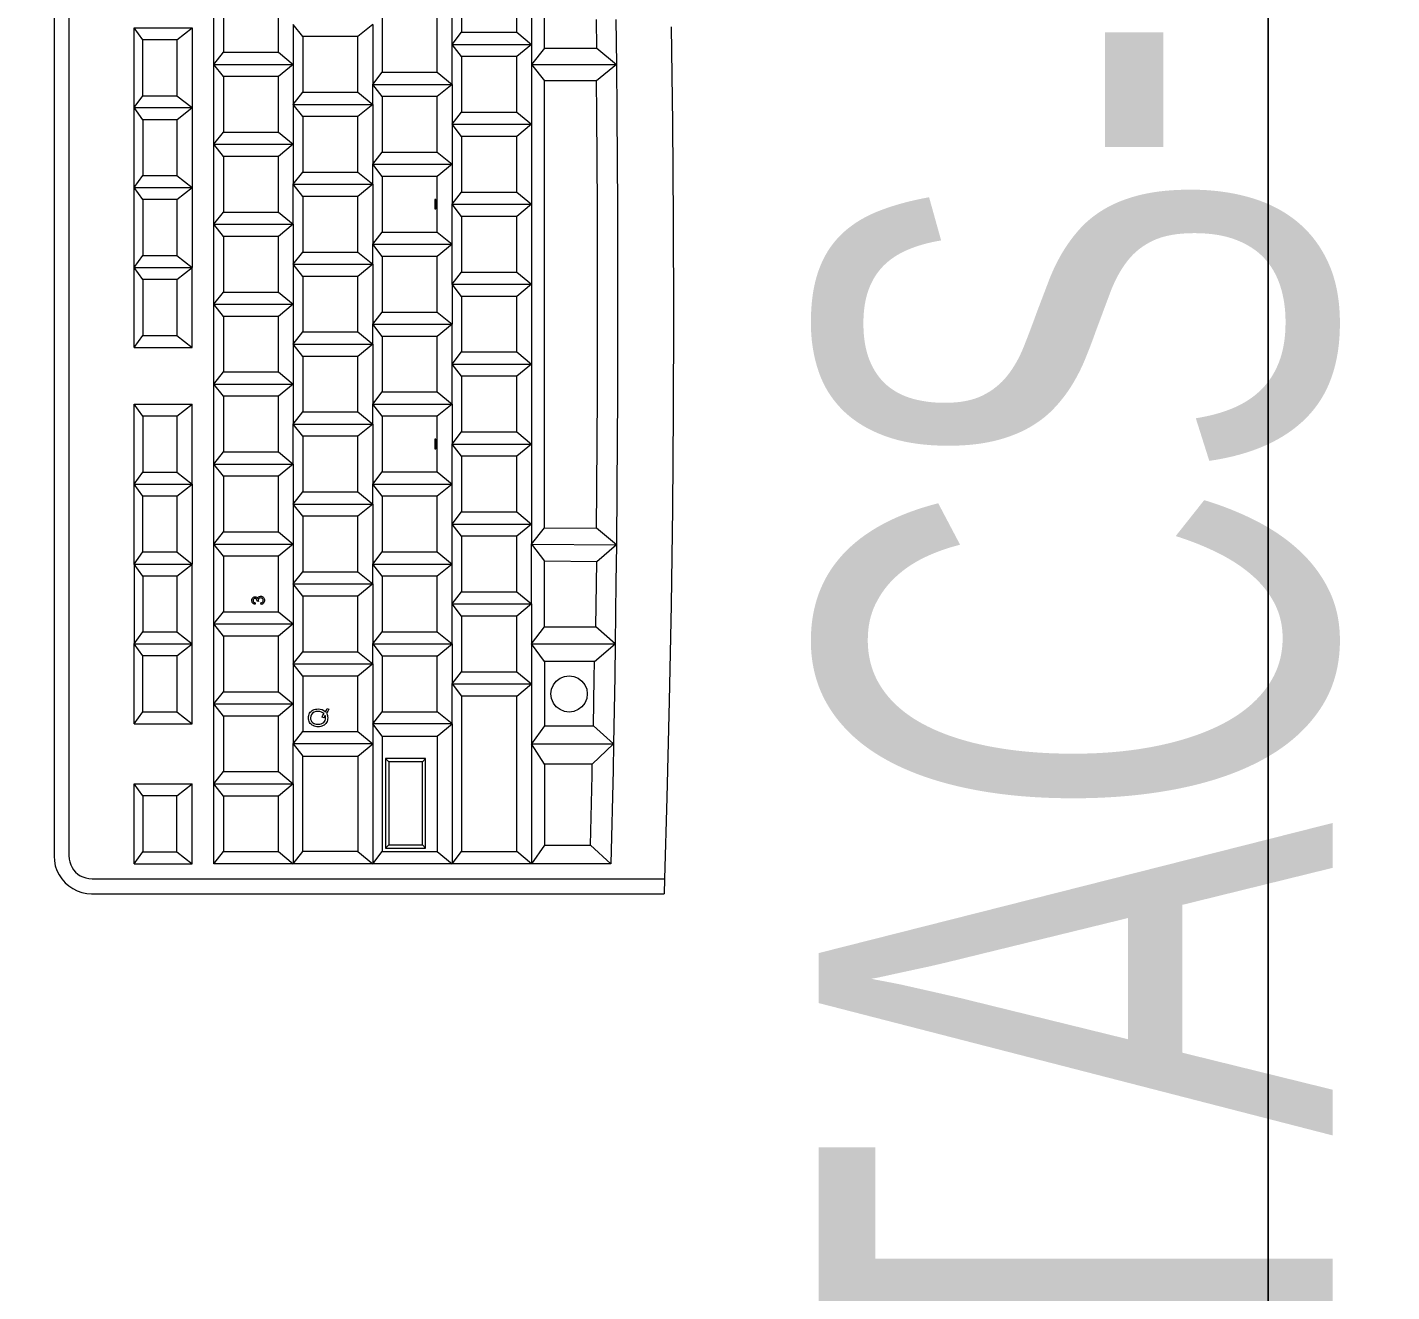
# Model space of a CAD drawing. Header units: millimetres. Extents: x 50620 to 404449, y -131543 to 97.
# Drawn here: x 353685.6 to 354017.3, y -43685.2 to -43377.7 of the extents above; entities that cross this region are included whole.
import ezdxf

# ---------------------------------------------------------------- set-up
doc = ezdxf.new("R2010")
doc.units = ezdxf.units.MM
doc.linetypes.add('Dash', pattern=[1587.5, 793.75, -793.75])
for name, color, linetype, lineweight in [('A-_FURT----_E', 8, 'Continuous', 9), ('M-_ARCHI', 8, 'Continuous', 5), ('M_ACMV_ANNOTATION', 7, 'Continuous', 20), ('OFFICE APPLIANCE', 8, 'Continuous', 9)]:
    doc.layers.add(name, color=color, linetype=linetype, lineweight=lineweight)
doc.styles.add('Arial Narrow', font='ARIALN.TTF', dxfattribs={"height": 100})
doc.styles.get("Standard").update_dxf_attribs({"font": 'arial.ttf'})
doc.dimstyles.get("Standard").update_dxf_attribs({"dimtxt": 200, "dimasz": 150, "dimexe": 0.18, "dimexo": 0.0625, "dimgap": 10, "dimtad": 1, "dimtih": 1, "dimtoh": 1, "dimdec": 0, "dimzin": 0, "dimdsep": 46, "dimtxsty": 'Standard', "dimcen": 0.09, "dimclrd": 256, "dimclre": 256, "dimclrt": 256, "dimadec": 0, "dimazin": 0, "dimtfac": 1, "dimtdec": 0, "dimtofl": 0, "dimtmove": 0, "dimatfit": 3, "dimfxl": 1, "dimtolj": 1, "dimtzin": 0, "dimarcsym": 1})

# ---------------------------------------------------------------- blocks, each defined once
blk = doc.blocks.new('PLAN-Moni+KB+Ms')
for p, q in [((248727, -90786.9), (248750.42, -90786.58)), ((248750.42, -90786.58), (248773.84, -90786.39)), ((248773.84, -90786.39), (248797.27, -90786.33)), ((248797.27, -90786.33), (248820.69, -90786.39)), ((248820.69, -90786.39), (248844.12, -90786.58)), ((248844.12, -90786.58), (248867.54, -90786.9)), ((248867.54, -90786.9), (248890.96, -90787.34)), ((248890.96, -90787.34), (248914.38, -90787.92)), ((248914.38, -90787.92), (248934.15, -90788.51)), ((248934.15, -90927.68), (248934.15, -90788.51)), ((248934.15, -90788.51), (248937.79, -90788.62)), ((248937.79, -90927.79), (248937.79, -90788.62)), ((248725.18, -90800.3), (248736.12, -90800.19)), ((248732.19, -90804.97), (248736.12, -90800.19)), ((248736.12, -90800.19), (248748, -90800.07)), ((248736.12, -90820.83), (248736.12, -90800.19)), ((248736.12, -90800.19), (248740.12, -90805.03)), ((248748, -90800.07), (248770.81, -90799.93)), ((248770.81, -90799.93), (248793.63, -90799.89)), ((248793.63, -90799.89), (248816.45, -90799.93)), ((248816.45, -90799.93), (248839.26, -90800.07)), ((248839.26, -90800.07), (248852.96, -90800.2)), ((248852.96, -90800.2), (248848.92, -90805.05)), ((248852.76, -90820.83), (248852.96, -90800.2)), ((248852.96, -90800.2), (248862.08, -90800.3)), ((248852.96, -90800.2), (248857.06, -90804.98)), ((248862.08, -90800.3), (248877.06, -90800.5)), ((248877.06, -90800.5), (248872.9, -90805.18)), ((248877.06, -90800.5), (248884.89, -90800.61)), ((248877.06, -90820.83), (248877.06, -90800.5)), ((248881.29, -90805.54), (248877.06, -90800.5)), ((248884.89, -90800.61), (248901.35, -90800.91)), ((248901.35, -90800.91), (248896.95, -90805.8)), ((248901.35, -90820.83), (248901.35, -90800.91)), ((248901.35, -90800.91), (248907.7, -90801.02)), ((248906.32, -90806.07), (248901.35, -90800.91)), ((248907.7, -90801.02), (248930.51, -90801.52)), ((248926, -90806.49), (248930.51, -90801.52)), ((248930.51, -90801.52), (248930.51, -90820.83)), ((248732.19, -90804.97), (248725.23, -90805.04)), ((248732.19, -90817.71), (248732.19, -90804.97)), ((248748.03, -90804.95), (248740.12, -90805.03)), ((248740.12, -90805.03), (248740.12, -90817.71)), ((248770.83, -90804.81), (248748.03, -90804.95)), ((248793.63, -90804.77), (248770.83, -90804.81)), ((248816.43, -90804.81), (248793.63, -90804.77)), ((248839.23, -90804.95), (248816.43, -90804.81)), ((248848.92, -90805.05), (248839.23, -90804.95)), ((248848.8, -90817.71), (248848.92, -90805.05)), ((248857.06, -90804.98), (248856.94, -90817.71)), ((248862.39, -90805.03), (248857.06, -90804.98)), ((248872.9, -90805.18), (248862.39, -90805.03)), ((248872.9, -90817.71), (248872.9, -90805.18)), ((248881.29, -90805.54), (248881.29, -90817.71)), ((248885.35, -90805.59), (248881.29, -90805.54)), ((248896.95, -90805.8), (248885.35, -90805.59)), ((248888.06, -90807.42), (248889.21, -90807.27)), ((248889.21, -90807.27), (248890.35, -90807.42)), ((248896.95, -90817.71), (248896.95, -90805.8)), ((248908.99, -90806.12), (248906.32, -90806.07)), ((248906.32, -90806.07), (248906.32, -90817.71)), ((248926, -90806.49), (248908.99, -90806.12)), ((248926, -90817.71), (248926, -90806.49)), ((248884.79, -90811.69), (248884.94, -90810.55)), ((248884.94, -90810.55), (248885.38, -90809.48)), ((248885.38, -90809.48), (248886.08, -90808.57)), ((248886.08, -90808.57), (248887, -90807.86)), ((248887, -90807.86), (248888.06, -90807.42)), ((248890.35, -90807.42), (248891.42, -90807.86)), ((248891.42, -90807.86), (248892.33, -90808.57)), ((248892.33, -90808.57), (248893.03, -90809.48)), ((248893.03, -90809.48), (248893.48, -90810.55)), ((248893.48, -90810.55), (248893.63, -90811.69)), ((248884.94, -90812.84), (248884.79, -90811.69)), ((248885.38, -90813.9), (248884.94, -90812.84)), ((248886.08, -90814.82), (248885.38, -90813.9)), ((248893.03, -90813.9), (248892.33, -90814.82)), ((248893.48, -90812.84), (248893.03, -90813.9)), ((248893.63, -90811.69), (248893.48, -90812.84)), ((248887, -90815.52), (248886.08, -90814.82)), ((248888.06, -90815.96), (248887, -90815.52)), ((248889.21, -90816.11), (248888.06, -90815.96)), ((248890.35, -90815.96), (248889.21, -90816.11)), ((248891.42, -90815.52), (248890.35, -90815.96)), ((248892.33, -90814.82), (248891.42, -90815.52)), ((248732.19, -90817.71), (248715.75, -90817.71)), ((248732.19, -90817.71), (248736.12, -90820.83)), ((248736.12, -90820.83), (248740.12, -90817.71)), ((248848.8, -90817.71), (248740.12, -90817.71)), ((248852.76, -90820.83), (248848.8, -90817.71)), ((248852.76, -90820.83), (248856.94, -90817.71)), ((248872.9, -90817.71), (248856.94, -90817.71)), ((248877.06, -90820.83), (248872.9, -90817.71)), ((248881.29, -90817.71), (248877.06, -90820.83)), ((248881.29, -90817.71), (248896.95, -90817.71)), ((248896.95, -90817.71), (248901.35, -90820.83)), ((248906.32, -90817.71), (248901.35, -90820.83)), ((248906.32, -90817.71), (248926, -90817.71)), ((248926, -90817.71), (248930.51, -90820.83)), ((248711.82, -90820.83), (248731.26, -90820.83)), ((248728.3, -90824.44), (248731.26, -90820.83)), ((248731.26, -90820.83), (248736.12, -90820.83)), ((248731.26, -90820.83), (248734.22, -90824.44)), ((248731.26, -90840.14), (248731.26, -90820.83)), ((248736.12, -90820.83), (248750.7, -90820.83)), ((248747.74, -90824.44), (248750.7, -90820.83)), ((248750.7, -90820.83), (248753.66, -90824.44)), ((248750.7, -90840.14), (248750.7, -90820.83)), ((248750.7, -90820.83), (248770.14, -90820.83)), ((248767.18, -90824.44), (248770.14, -90820.83)), ((248770.14, -90820.83), (248773.1, -90824.44)), ((248770.14, -90840.14), (248770.14, -90820.83)), ((248770.14, -90820.83), (248789.58, -90820.83)), ((248786.62, -90824.44), (248789.58, -90820.83)), ((248789.58, -90840.14), (248789.58, -90820.83)), ((248789.58, -90820.83), (248792.54, -90824.44)), ((248789.58, -90820.83), (248809.02, -90820.83)), ((248806.06, -90824.44), (248809.02, -90820.83)), ((248809.02, -90820.83), (248811.98, -90824.44)), ((248809.02, -90840.14), (248809.02, -90820.83)), ((248809.02, -90820.83), (248828.46, -90820.83)), ((248825.5, -90824.44), (248828.46, -90820.83)), ((248828.46, -90820.83), (248831.42, -90824.44)), ((248828.46, -90840.14), (248828.46, -90820.83)), ((248828.46, -90820.83), (248847.9, -90820.83)), ((248844.93, -90824.44), (248847.9, -90820.83)), ((248847.9, -90820.83), (248850.86, -90824.44)), ((248847.9, -90840.14), (248847.9, -90820.83)), ((248847.9, -90820.83), (248852.76, -90820.83)), ((248867.34, -90820.83), (248852.76, -90820.83)), ((248864.37, -90824.44), (248867.34, -90820.83)), ((248867.34, -90840.14), (248867.34, -90820.83)), ((248867.34, -90820.83), (248870.3, -90824.44)), ((248867.34, -90820.83), (248877.06, -90820.83)), ((248877.06, -90820.83), (248886.78, -90820.83)), ((248883.81, -90824.44), (248886.78, -90820.83)), ((248886.78, -90820.83), (248901.35, -90820.83)), ((248889.74, -90824.44), (248886.78, -90820.83)), ((248886.78, -90840.14), (248886.78, -90820.83)), ((248901.35, -90820.83), (248930.51, -90820.83)), ((248930.51, -90820.83), (248927.55, -90824.44)), ((248930.51, -90820.83), (248930.51, -90840.14)), ((248728.3, -90824.44), (248714.78, -90824.44)), ((248728.3, -90837.83), (248728.3, -90824.44)), ((248747.74, -90824.44), (248734.22, -90824.44)), ((248734.22, -90824.44), (248734.22, -90837.83)), ((248747.74, -90837.83), (248747.74, -90824.44)), ((248753.66, -90824.44), (248753.66, -90837.83)), ((248767.18, -90824.44), (248753.66, -90824.44)), ((248767.18, -90837.83), (248767.18, -90824.44)), ((248786.62, -90824.44), (248773.1, -90824.44)), ((248773.1, -90824.44), (248773.1, -90837.83)), ((248786.62, -90837.83), (248786.62, -90824.44)), ((248792.54, -90824.44), (248792.54, -90837.83)), ((248806.06, -90824.44), (248792.54, -90824.44)), ((248806.06, -90837.83), (248806.06, -90824.44)), ((248825.5, -90824.44), (248811.98, -90824.44)), ((248811.98, -90824.44), (248811.98, -90837.83)), ((248825.5, -90837.83), (248825.5, -90824.44)), ((248844.93, -90824.44), (248831.42, -90824.44)), ((248831.42, -90824.44), (248831.42, -90837.83)), ((248844.93, -90837.83), (248844.93, -90824.44)), ((248850.86, -90824.44), (248850.86, -90837.83)), ((248864.37, -90824.44), (248850.86, -90824.44)), ((248864.37, -90837.83), (248864.37, -90824.44)), ((248883.81, -90824.44), (248870.3, -90824.44)), ((248870.3, -90824.44), (248870.3, -90837.83)), ((248883.81, -90837.83), (248883.81, -90824.44)), ((248889.74, -90824.44), (248889.74, -90837.83)), ((248927.55, -90824.44), (248889.74, -90824.44)), ((248927.55, -90837.83), (248927.55, -90824.44)), ((248714.78, -90837.83), (248728.3, -90837.83)), ((248731.26, -90840.14), (248721.54, -90840.14)), ((248731.26, -90840.14), (248728.3, -90837.83)), ((248734.22, -90837.83), (248731.26, -90840.14)), ((248740.98, -90840.14), (248731.26, -90840.14)), ((248734.22, -90837.83), (248747.74, -90837.83)), ((248738.02, -90843.75), (248740.98, -90840.14)), ((248740.98, -90859.45), (248740.98, -90840.14)), ((248740.98, -90840.14), (248743.94, -90843.75)), ((248740.98, -90840.14), (248750.7, -90840.14)), ((248750.7, -90840.14), (248747.74, -90837.83)), ((248753.66, -90837.83), (248750.7, -90840.14)), ((248750.7, -90840.14), (248760.42, -90840.14)), ((248753.66, -90837.83), (248767.18, -90837.83)), ((248757.46, -90843.75), (248760.42, -90840.14)), ((248760.42, -90859.45), (248760.42, -90840.14)), ((248760.42, -90840.14), (248763.38, -90843.75)), ((248760.42, -90840.14), (248770.14, -90840.14)), ((248770.14, -90840.14), (248767.18, -90837.83)), ((248773.1, -90837.83), (248770.14, -90840.14)), ((248779.86, -90840.14), (248770.14, -90840.14)), ((248773.1, -90837.83), (248786.62, -90837.83)), ((248776.9, -90843.75), (248779.86, -90840.14)), ((248779.86, -90859.45), (248779.86, -90840.14)), ((248779.86, -90840.14), (248782.82, -90843.75)), ((248789.58, -90840.14), (248779.86, -90840.14)), ((248789.58, -90840.14), (248786.62, -90837.83)), ((248792.54, -90837.83), (248789.58, -90840.14)), ((248789.58, -90840.14), (248799.3, -90840.14)), ((248792.54, -90837.83), (248806.06, -90837.83)), ((248796.34, -90843.75), (248799.3, -90840.14)), ((248799.3, -90840.14), (248802.26, -90843.75)), ((248799.3, -90859.45), (248799.3, -90840.14)), ((248809.02, -90840.14), (248799.3, -90840.14)), ((248809.02, -90840.14), (248806.06, -90837.83)), ((248811.98, -90837.83), (248809.02, -90840.14)), ((248818.74, -90840.14), (248809.02, -90840.14)), ((248811.98, -90837.83), (248825.5, -90837.83)), ((248815.78, -90843.75), (248818.74, -90840.14)), ((248818.74, -90859.45), (248818.74, -90840.14)), ((248818.74, -90840.14), (248821.7, -90843.75)), ((248818.74, -90840.14), (248828.46, -90840.14)), ((248828.46, -90840.14), (248825.5, -90837.83)), ((248831.42, -90837.83), (248828.46, -90840.14)), ((248838.18, -90840.14), (248828.46, -90840.14)), ((248831.42, -90837.83), (248844.93, -90837.83)), ((248835.22, -90843.75), (248838.18, -90840.14)), ((248838.18, -90859.45), (248838.18, -90840.14)), ((248838.18, -90840.14), (248841.14, -90843.75)), ((248847.9, -90840.14), (248838.18, -90840.14)), ((248847.9, -90840.14), (248844.93, -90837.83)), ((248850.86, -90837.83), (248847.9, -90840.14)), ((248857.62, -90840.14), (248847.9, -90840.14)), ((248850.86, -90837.83), (248864.37, -90837.83)), ((248854.65, -90843.75), (248857.62, -90840.14)), ((248857.62, -90840.14), (248860.58, -90843.75)), ((248857.62, -90859.45), (248857.62, -90840.14)), ((248867.34, -90840.14), (248857.62, -90840.14)), ((248867.34, -90840.14), (248864.37, -90837.83)), ((248870.3, -90837.83), (248867.34, -90840.14)), ((248877.06, -90840.14), (248867.34, -90840.14)), ((248870.3, -90837.83), (248883.81, -90837.83)), ((248874.09, -90843.75), (248877.06, -90840.14)), ((248877.06, -90859.45), (248877.06, -90840.14)), ((248880.02, -90843.75), (248877.06, -90840.14)), ((248877.06, -90840.14), (248886.78, -90840.14)), ((248886.78, -90840.14), (248883.81, -90837.83)), ((248886.78, -90840.14), (248889.74, -90837.83)), ((248896.49, -90840.14), (248886.78, -90840.14)), ((248889.74, -90837.83), (248927.55, -90837.83)), ((248896.49, -90840.14), (248893.53, -90843.75)), ((248896.49, -90840.14), (248930.51, -90840.14)), ((248899.46, -90843.75), (248896.49, -90840.14)), ((248896.49, -90840.14), (248896.49, -90859.45)), ((248930.51, -90840.14), (248927.55, -90837.83)), ((248927.55, -90843.75), (248930.51, -90840.14)), ((248930.51, -90840.14), (248930.51, -90859.45)), ((248738.02, -90843.75), (248724.5, -90843.75)), ((248738.02, -90857.14), (248738.02, -90843.75)), ((248757.46, -90843.75), (248743.94, -90843.75)), ((248743.94, -90843.75), (248743.94, -90857.14)), ((248757.46, -90857.14), (248757.46, -90843.75)), ((248776.9, -90843.75), (248763.38, -90843.75)), ((248763.38, -90843.75), (248763.38, -90857.14)), ((248776.9, -90857.14), (248776.9, -90843.75)), ((248796.34, -90843.75), (248782.82, -90843.75)), ((248782.82, -90843.75), (248782.82, -90857.14)), ((248796.34, -90857.14), (248796.34, -90843.75)), ((248815.78, -90843.75), (248802.26, -90843.75)), ((248802.26, -90843.75), (248802.26, -90857.14)), ((248815.78, -90857.14), (248815.78, -90843.75)), ((248821.7, -90843.75), (248821.7, -90857.14)), ((248835.22, -90843.75), (248821.7, -90843.75)), ((248835.22, -90857.14), (248835.22, -90843.75)), ((248854.65, -90843.75), (248841.14, -90843.75)), ((248841.14, -90843.75), (248841.14, -90857.14)), ((248854.65, -90857.14), (248854.65, -90843.75)), ((248874.09, -90843.75), (248860.58, -90843.75)), ((248860.58, -90843.75), (248860.58, -90857.14)), ((248874.09, -90857.14), (248874.09, -90843.75)), ((248880.02, -90843.75), (248880.02, -90857.14)), ((248893.53, -90843.75), (248880.02, -90843.75)), ((248893.53, -90857.14), (248893.53, -90843.75)), ((248899.46, -90857.14), (248899.46, -90843.75)), ((248899.46, -90843.75), (248927.55, -90843.75)), ((248927.55, -90857.14), (248927.55, -90843.75)), ((248768.99, -90844.14), (248768.99, -90844.33)), ((248771.29, -90844.14), (248768.99, -90844.14)), ((248768.99, -90844.33), (248771.29, -90844.33)), ((248771.29, -90844.33), (248771.29, -90844.14)), ((248829.61, -90844.14), (248827.3, -90844.14)), ((248827.3, -90844.14), (248827.3, -90844.33)), ((248827.3, -90844.33), (248829.61, -90844.33)), ((248829.61, -90844.33), (248829.61, -90844.14)), ((248926.7, -90846.61), (248904.92, -90846.61)), ((248905.69, -90847.38), (248904.92, -90846.61)), ((248904.92, -90846.61), (248904.92, -90856.3)), ((248925.93, -90847.38), (248926.7, -90846.61)), ((248926.7, -90856.3), (248926.7, -90846.61)), ((248925.93, -90847.38), (248905.69, -90847.38)), ((248905.69, -90847.38), (248905.69, -90855.52)), ((248925.93, -90855.52), (248925.93, -90847.38)), ((248724.5, -90857.14), (248738.02, -90857.14)), ((248740.98, -90859.45), (248738.02, -90857.14)), ((248743.94, -90857.14), (248740.98, -90859.45)), ((248743.94, -90857.14), (248757.46, -90857.14)), ((248760.42, -90859.45), (248757.46, -90857.14)), ((248763.38, -90857.14), (248760.42, -90859.45)), ((248763.38, -90857.14), (248776.9, -90857.14)), ((248779.86, -90859.45), (248776.9, -90857.14)), ((248782.82, -90857.14), (248779.86, -90859.45)), ((248782.82, -90857.14), (248796.34, -90857.14)), ((248799.3, -90859.45), (248796.34, -90857.14)), ((248802.26, -90857.14), (248799.3, -90859.45)), ((248802.26, -90857.14), (248815.78, -90857.14)), ((248818.74, -90859.45), (248815.78, -90857.14)), ((248821.7, -90857.14), (248818.74, -90859.45)), ((248821.7, -90857.14), (248835.22, -90857.14)), ((248838.18, -90859.45), (248835.22, -90857.14)), ((248841.14, -90857.14), (248838.18, -90859.45)), ((248841.14, -90857.14), (248854.65, -90857.14)), ((248857.62, -90859.45), (248854.65, -90857.14)), ((248860.58, -90857.14), (248857.62, -90859.45)), ((248860.58, -90857.14), (248874.09, -90857.14)), ((248877.06, -90859.45), (248874.09, -90857.14)), ((248877.06, -90859.45), (248880.02, -90857.14)), ((248880.02, -90857.14), (248893.53, -90857.14)), ((248896.49, -90859.45), (248893.53, -90857.14)), ((248899.46, -90857.14), (248896.49, -90859.45)), ((248899.46, -90857.14), (248927.55, -90857.14)), ((248905.69, -90855.52), (248904.92, -90856.3)), ((248904.92, -90856.3), (248926.7, -90856.3)), ((248905.69, -90855.52), (248925.93, -90855.52)), ((248926.7, -90856.3), (248925.93, -90855.52)), ((248930.51, -90859.45), (248927.55, -90857.14)), ((248726.4, -90859.45), (248729.36, -90863.06)), ((248726.4, -90859.45), (248740.98, -90859.45)), ((248745.84, -90859.45), (248740.98, -90859.45)), ((248742.88, -90863.06), (248745.84, -90859.45)), ((248745.84, -90878.76), (248745.84, -90859.45)), ((248745.84, -90859.45), (248748.8, -90863.06)), ((248745.84, -90859.45), (248760.42, -90859.45)), ((248765.28, -90859.45), (248760.42, -90859.45)), ((248762.32, -90863.06), (248765.28, -90859.45)), ((248765.28, -90878.76), (248765.28, -90859.45)), ((248765.28, -90859.45), (248768.24, -90863.06)), ((248765.28, -90859.45), (248779.86, -90859.45)), ((248784.72, -90859.45), (248779.86, -90859.45)), ((248781.76, -90863.06), (248784.72, -90859.45)), ((248784.72, -90878.76), (248784.72, -90859.45)), ((248784.72, -90859.45), (248787.68, -90863.06)), ((248784.72, -90859.45), (248799.3, -90859.45)), ((248804.16, -90859.45), (248799.3, -90859.45)), ((248801.2, -90863.06), (248804.16, -90859.45)), ((248804.16, -90859.45), (248807.12, -90863.06)), ((248804.16, -90878.76), (248804.16, -90859.45)), ((248804.16, -90859.45), (248818.74, -90859.45)), ((248823.6, -90859.45), (248818.74, -90859.45)), ((248820.64, -90863.06), (248823.6, -90859.45)), ((248823.6, -90878.76), (248823.6, -90859.45)), ((248823.6, -90859.45), (248826.56, -90863.06)), ((248823.6, -90859.45), (248838.18, -90859.45)), ((248843.04, -90859.45), (248838.18, -90859.45)), ((248840.08, -90863.06), (248843.04, -90859.45)), ((248843.04, -90859.45), (248846, -90863.06)), ((248843.04, -90878.76), (248843.04, -90859.45)), ((248843.04, -90859.45), (248857.62, -90859.45)), ((248862.48, -90859.45), (248857.62, -90859.45)), ((248859.51, -90863.06), (248862.48, -90859.45)), ((248862.48, -90859.45), (248865.44, -90863.06)), ((248862.48, -90878.76), (248862.48, -90859.45)), ((248862.48, -90859.45), (248877.06, -90859.45)), ((248881.92, -90859.45), (248877.06, -90859.45)), ((248878.95, -90863.06), (248881.92, -90859.45)), ((248881.92, -90878.76), (248881.92, -90859.45)), ((248881.92, -90859.45), (248884.88, -90863.06)), ((248881.92, -90859.45), (248896.49, -90859.45)), ((248896.49, -90859.45), (248901.35, -90859.45)), ((248898.39, -90863.06), (248901.35, -90859.45)), ((248901.35, -90859.45), (248901.35, -90878.76)), ((248901.35, -90859.45), (248930.51, -90859.45)), ((248904.32, -90863.06), (248901.35, -90859.45)), ((248927.55, -90863.06), (248930.51, -90859.45)), ((248930.51, -90859.45), (248930.51, -90878.76)), ((248742.88, -90863.06), (248729.36, -90863.06)), ((248729.36, -90863.06), (248729.36, -90876.45)), ((248742.88, -90876.45), (248742.88, -90863.06)), ((248762.32, -90863.06), (248748.8, -90863.06)), ((248748.8, -90863.06), (248748.8, -90876.45)), ((248762.32, -90876.45), (248762.32, -90863.06)), ((248781.76, -90863.06), (248768.24, -90863.06)), ((248768.24, -90863.06), (248768.24, -90876.45)), ((248781.76, -90876.45), (248781.76, -90863.06)), ((248801.2, -90863.06), (248787.68, -90863.06)), ((248787.68, -90863.06), (248787.68, -90876.45)), ((248801.2, -90876.45), (248801.2, -90863.06)), ((248807.12, -90863.06), (248807.12, -90876.45)), ((248820.64, -90863.06), (248807.12, -90863.06)), ((248820.64, -90876.45), (248820.64, -90863.06)), ((248826.56, -90863.06), (248826.56, -90876.45)), ((248840.08, -90863.06), (248826.56, -90863.06)), ((248840.08, -90876.45), (248840.08, -90863.06)), ((248859.51, -90863.06), (248846, -90863.06)), ((248846, -90863.06), (248846, -90876.45)), ((248859.51, -90876.45), (248859.51, -90863.06)), ((248878.95, -90863.06), (248865.44, -90863.06)), ((248865.44, -90863.06), (248865.44, -90876.45)), ((248878.95, -90876.45), (248878.95, -90863.06)), ((248898.39, -90863.06), (248884.88, -90863.06)), ((248884.88, -90863.06), (248884.88, -90876.45)), ((248898.39, -90876.45), (248898.39, -90863.06)), ((248904.32, -90863.06), (248927.55, -90863.06)), ((248904.32, -90876.45), (248904.32, -90863.06)), ((248927.55, -90863.06), (248927.55, -90876.45)), ((248892.77, -90870.53), (248892.95, -90870.11)), ((248892.95, -90870.11), (248893.44, -90870.34)), ((248893.44, -90870.34), (248893.92, -90870.67)), ((248894.45, -90870.46), (248894.74, -90870.41)), ((248894.74, -90870.41), (248895.04, -90870.39)), ((248895.04, -90870.39), (248895.34, -90870.41)), ((248895.34, -90870.41), (248895.62, -90870.46)), ((248893.14, -90870.7), (248892.77, -90870.53)), ((248892.86, -90872.74), (248892.9, -90872.2)), ((248892.88, -90873.06), (248892.86, -90872.74)), ((248892.93, -90873.38), (248892.88, -90873.06)), ((248892.9, -90872.2), (248893.03, -90871.73)), ((248893.01, -90873.67), (248892.93, -90873.38)), ((248893.12, -90873.95), (248893.01, -90873.67)), ((248893.03, -90871.73), (248893.24, -90871.31)), ((248893.54, -90870.95), (248893.14, -90870.7)), ((248893.24, -90871.31), (248893.54, -90870.95)), ((248893.51, -90872.28), (248893.48, -90872.74)), ((248893.48, -90872.74), (248893.52, -90873.25)), ((248893.61, -90871.89), (248893.51, -90872.28)), ((248893.52, -90873.25), (248893.66, -90873.7)), ((248893.78, -90871.56), (248893.61, -90871.89)), ((248893.66, -90873.7), (248893.9, -90874.06)), ((248894.01, -90871.29), (248893.78, -90871.56)), ((248893.92, -90870.67), (248894.18, -90870.55)), ((248894.39, -90871.54), (248894.01, -90871.29)), ((248894.18, -90870.55), (248894.45, -90870.46)), ((248894.86, -90871.72), (248894.39, -90871.54)), ((248894.71, -90870.93), (248894.41, -90871.02)), ((248894.41, -90871.02), (248894.7, -90871.18)), ((248894.7, -90871.18), (248895.01, -90871.28)), ((248895.02, -90870.9), (248894.71, -90870.93)), ((248895.01, -90871.28), (248894.86, -90871.72)), ((248895.35, -90870.93), (248895.02, -90870.9)), ((248895.64, -90871.02), (248895.35, -90870.93)), ((248895.62, -90870.46), (248895.9, -90870.55)), ((248895.91, -90871.17), (248895.64, -90871.02)), ((248895.9, -90870.55), (248896.15, -90870.68)), ((248896.14, -90871.37), (248895.91, -90871.17)), ((248896.33, -90871.64), (248896.14, -90871.37)), ((248896.15, -90870.68), (248896.39, -90870.85)), ((248896.47, -90871.95), (248896.33, -90871.64)), ((248896.33, -90873.85), (248896.47, -90873.53)), ((248896.39, -90870.85), (248896.6, -90871.04)), ((248896.55, -90872.32), (248896.47, -90871.95)), ((248896.47, -90873.53), (248896.55, -90873.16)), ((248896.58, -90872.73), (248896.55, -90872.32)), ((248896.55, -90873.16), (248896.58, -90872.73)), ((248896.6, -90871.04), (248896.78, -90871.27)), ((248896.78, -90871.27), (248896.93, -90871.52)), ((248897.04, -90873.67), (248896.92, -90873.95)), ((248896.93, -90871.52), (248897.04, -90871.8)), ((248897.04, -90871.8), (248897.13, -90872.09)), ((248897.13, -90873.37), (248897.04, -90873.67)), ((248897.13, -90872.09), (248897.18, -90872.4)), ((248897.18, -90873.06), (248897.13, -90873.37)), ((248897.18, -90872.4), (248897.2, -90872.73)), ((248897.2, -90872.73), (248897.18, -90873.06)), ((248729.36, -90876.45), (248726.4, -90878.76)), ((248729.36, -90876.45), (248742.88, -90876.45)), ((248745.84, -90878.76), (248742.88, -90876.45)), ((248748.8, -90876.45), (248745.84, -90878.76)), ((248748.8, -90876.45), (248762.32, -90876.45)), ((248765.28, -90878.76), (248762.32, -90876.45)), ((248768.24, -90876.45), (248765.28, -90878.76)), ((248768.24, -90876.45), (248781.76, -90876.45)), ((248784.72, -90878.76), (248781.76, -90876.45)), ((248787.68, -90876.45), (248784.72, -90878.76)), ((248787.68, -90876.45), (248801.2, -90876.45)), ((248804.16, -90878.76), (248801.2, -90876.45)), ((248807.12, -90876.45), (248804.16, -90878.76)), ((248807.12, -90876.45), (248820.64, -90876.45)), ((248823.6, -90878.76), (248820.64, -90876.45)), ((248826.56, -90876.45), (248823.6, -90878.76)), ((248826.56, -90876.45), (248840.08, -90876.45)), ((248843.04, -90878.76), (248840.08, -90876.45)), ((248846, -90876.45), (248843.04, -90878.76)), ((248846, -90876.45), (248859.51, -90876.45)), ((248862.48, -90878.76), (248859.51, -90876.45)), ((248865.44, -90876.45), (248862.48, -90878.76)), ((248865.44, -90876.45), (248878.95, -90876.45)), ((248881.92, -90878.76), (248878.95, -90876.45)), ((248884.88, -90876.45), (248881.92, -90878.76)), ((248884.88, -90876.45), (248898.39, -90876.45)), ((248893.27, -90874.2), (248893.12, -90873.95)), ((248893.45, -90874.42), (248893.27, -90874.2)), ((248893.66, -90874.62), (248893.45, -90874.42)), ((248893.89, -90874.78), (248893.66, -90874.62)), ((248894.15, -90874.91), (248893.89, -90874.78)), ((248893.9, -90874.06), (248894.21, -90874.34)), ((248894.43, -90875.01), (248894.15, -90874.91)), ((248894.21, -90874.34), (248894.59, -90874.51)), ((248894.72, -90875.06), (248894.43, -90875.01)), ((248894.59, -90874.51), (248895.02, -90874.56)), ((248895.02, -90875.08), (248894.72, -90875.06)), ((248895.02, -90874.56), (248895.34, -90874.54)), ((248895.33, -90875.06), (248895.02, -90875.08)), ((248895.62, -90875.01), (248895.33, -90875.06)), ((248895.34, -90874.54), (248895.64, -90874.45)), ((248895.89, -90874.92), (248895.62, -90875.01)), ((248895.64, -90874.45), (248895.9, -90874.31)), ((248896.15, -90874.79), (248895.89, -90874.92)), ((248895.9, -90874.31), (248896.13, -90874.1)), ((248896.13, -90874.1), (248896.33, -90873.85)), ((248896.39, -90874.63), (248896.15, -90874.79)), ((248896.59, -90874.44), (248896.39, -90874.63)), ((248896.77, -90874.21), (248896.59, -90874.44)), ((248896.92, -90873.95), (248896.77, -90874.21)), ((248901.35, -90878.76), (248898.39, -90876.45)), ((248901.35, -90878.76), (248904.32, -90876.45)), ((248927.55, -90876.45), (248904.32, -90876.45)), ((248930.51, -90878.76), (248927.55, -90876.45)), ((248726.4, -90878.76), (248736.12, -90878.76)), ((248733.16, -90882.37), (248736.12, -90878.76)), ((248736.12, -90898.06), (248736.12, -90878.76)), ((248736.12, -90878.76), (248739.08, -90882.37)), ((248736.12, -90878.76), (248745.84, -90878.76)), ((248745.84, -90878.76), (248755.56, -90878.76)), ((248752.6, -90882.37), (248755.56, -90878.76)), ((248755.56, -90898.06), (248755.56, -90878.76)), ((248755.56, -90878.76), (248758.52, -90882.37)), ((248755.56, -90878.76), (248765.28, -90878.76)), ((248775, -90878.76), (248765.28, -90878.76)), ((248772.04, -90882.37), (248775, -90878.76)), ((248775, -90898.06), (248775, -90878.76)), ((248775, -90878.76), (248777.96, -90882.37)), ((248775, -90878.76), (248784.72, -90878.76)), ((248784.72, -90878.76), (248794.44, -90878.76)), ((248791.48, -90882.37), (248794.44, -90878.76)), ((248794.44, -90898.06), (248794.44, -90878.76)), ((248794.44, -90878.76), (248797.4, -90882.37)), ((248794.44, -90878.76), (248804.16, -90878.76)), ((248804.16, -90878.76), (248813.88, -90878.76)), ((248810.92, -90882.37), (248813.88, -90878.76)), ((248813.88, -90878.76), (248816.84, -90882.37)), ((248813.88, -90898.06), (248813.88, -90878.76)), ((248813.88, -90878.76), (248823.6, -90878.76)), ((248833.32, -90878.76), (248823.6, -90878.76)), ((248830.36, -90882.37), (248833.32, -90878.76)), ((248833.32, -90898.06), (248833.32, -90878.76)), ((248833.32, -90878.76), (248836.28, -90882.37)), ((248833.32, -90878.76), (248843.04, -90878.76)), ((248843.04, -90878.76), (248852.76, -90878.76)), ((248849.79, -90882.37), (248852.76, -90878.76)), ((248852.76, -90898.06), (248852.76, -90878.76)), ((248852.76, -90878.76), (248855.72, -90882.37)), ((248852.76, -90878.76), (248862.48, -90878.76)), ((248862.48, -90878.76), (248872.2, -90878.76)), ((248869.23, -90882.37), (248872.2, -90878.76)), ((248872.2, -90898.06), (248872.2, -90878.76)), ((248872.2, -90878.76), (248875.16, -90882.37)), ((248872.2, -90878.76), (248881.92, -90878.76)), ((248881.92, -90878.76), (248891.63, -90878.76)), ((248888.67, -90882.37), (248891.63, -90878.76)), ((248891.63, -90898.06), (248891.63, -90878.76)), ((248891.63, -90878.76), (248894.6, -90882.37)), ((248891.63, -90878.76), (248901.35, -90878.76)), ((248911.07, -90878.76), (248901.35, -90878.76)), ((248908.11, -90882.37), (248911.07, -90878.76)), ((248911.07, -90898.06), (248911.07, -90878.76)), ((248911.07, -90878.76), (248914.04, -90882.37)), ((248911.07, -90878.76), (248930.51, -90878.76)), ((248927.55, -90882.37), (248930.51, -90878.76)), ((248930.51, -90878.76), (248930.51, -90898.06)), ((248733.16, -90882.37), (248719.64, -90882.37)), ((248733.16, -90895.76), (248733.16, -90882.37)), ((248752.6, -90882.37), (248739.08, -90882.37)), ((248739.08, -90882.37), (248739.08, -90895.76)), ((248752.6, -90895.76), (248752.6, -90882.37)), ((248772.04, -90882.37), (248758.52, -90882.37)), ((248758.52, -90882.37), (248758.52, -90895.76)), ((248772.04, -90895.76), (248772.04, -90882.37)), ((248777.96, -90882.37), (248777.96, -90895.76)), ((248791.48, -90882.37), (248777.96, -90882.37)), ((248791.48, -90895.76), (248791.48, -90882.37)), ((248797.4, -90882.37), (248797.4, -90895.76)), ((248810.92, -90882.37), (248797.4, -90882.37)), ((248810.92, -90895.76), (248810.92, -90882.37)), ((248830.36, -90882.37), (248816.84, -90882.37)), ((248816.84, -90882.37), (248816.84, -90895.76)), ((248830.36, -90895.76), (248830.36, -90882.37)), ((248849.79, -90882.37), (248836.28, -90882.37)), ((248836.28, -90882.37), (248836.28, -90895.76)), ((248849.79, -90895.76), (248849.79, -90882.37)), ((248869.23, -90882.37), (248855.72, -90882.37)), ((248855.72, -90882.37), (248855.72, -90895.76)), ((248869.23, -90895.76), (248869.23, -90882.37)), ((248888.67, -90882.37), (248875.16, -90882.37)), ((248875.16, -90882.37), (248875.16, -90895.76)), ((248888.67, -90895.76), (248888.67, -90882.37)), ((248908.11, -90882.37), (248894.6, -90882.37)), ((248894.6, -90882.37), (248894.6, -90895.76)), ((248908.11, -90895.76), (248908.11, -90882.37)), ((248927.55, -90882.37), (248914.04, -90882.37)), ((248914.04, -90882.37), (248914.04, -90895.76)), ((248927.55, -90895.76), (248927.55, -90882.37)), ((248865.46, -90886.7), (248865.48, -90886.51)), ((248865.5, -90886.97), (248865.46, -90886.7)), ((248865.48, -90886.51), (248865.53, -90886.33)), ((248865.61, -90887.19), (248865.5, -90886.97)), ((248865.53, -90886.33), (248865.62, -90886.17)), ((248865.62, -90886.17), (248865.75, -90886.03)), ((248865.75, -90886.03), (248865.9, -90885.91)), ((248865.87, -90886.56), (248865.85, -90886.69)), ((248865.85, -90886.69), (248865.9, -90886.93)), ((248865.9, -90886.45), (248865.87, -90886.56)), ((248865.9, -90885.91), (248866.08, -90885.82)), ((248865.96, -90886.34), (248865.9, -90886.45)), ((248865.9, -90886.93), (248865.95, -90887.03)), ((248865.95, -90887.03), (248866.02, -90887.11)), ((248866.03, -90886.24), (248865.96, -90886.34)), ((248866.13, -90886.16), (248866.03, -90886.24)), ((248866.08, -90885.82), (248866.27, -90885.77)), ((248866.24, -90886.11), (248866.13, -90886.16)), ((248866.35, -90886.07), (248866.24, -90886.11)), ((248866.27, -90885.77), (248866.48, -90885.75)), ((248866.48, -90886.06), (248866.35, -90886.07)), ((248866.48, -90885.75), (248866.67, -90885.77)), ((248866.68, -90886.1), (248866.48, -90886.06)), ((248866.67, -90885.77), (248866.84, -90885.81)), ((248866.85, -90886.2), (248866.68, -90886.1)), ((248866.84, -90885.81), (248867, -90885.89)), ((248866.98, -90886.38), (248866.85, -90886.2)), ((248867.07, -90886.65), (248866.98, -90886.38)), ((248867, -90885.89), (248867.14, -90885.99)), ((248867.44, -90886.61), (248867.07, -90886.65)), ((248867.14, -90885.99), (248867.26, -90886.12)), ((248867.26, -90886.12), (248867.35, -90886.26)), ((248867.35, -90886.26), (248867.41, -90886.43)), ((248867.41, -90886.43), (248867.44, -90886.61)), ((248865.79, -90887.35), (248865.61, -90887.19)), ((248865.61, -90888.06), (248865.64, -90887.87)), ((248865.64, -90888.26), (248865.61, -90888.06)), ((248865.64, -90887.87), (248865.71, -90887.7)), ((248865.72, -90888.45), (248865.64, -90888.26)), ((248865.71, -90887.7), (248865.84, -90887.56)), ((248865.85, -90888.61), (248865.72, -90888.45)), ((248866.03, -90887.44), (248865.79, -90887.35)), ((248865.84, -90887.56), (248866.03, -90887.44)), ((248866.04, -90888.74), (248865.85, -90888.61)), ((248866, -90887.95), (248865.99, -90888.07)), ((248865.99, -90888.07), (248866.03, -90888.25)), ((248866.04, -90887.84), (248866, -90887.95)), ((248866.02, -90887.11), (248866.11, -90887.19)), ((248866.03, -90888.25), (248866.13, -90888.4)), ((248866.1, -90887.75), (248866.04, -90887.84)), ((248866.26, -90888.82), (248866.04, -90888.74)), ((248866.18, -90887.68), (248866.1, -90887.75)), ((248866.11, -90887.19), (248866.21, -90887.24)), ((248866.13, -90888.4), (248866.29, -90888.5)), ((248866.38, -90887.59), (248866.18, -90887.68)), ((248866.21, -90887.24), (248866.45, -90887.28)), ((248866.49, -90888.84), (248866.26, -90888.82)), ((248866.29, -90888.5), (248866.49, -90888.54)), ((248866.61, -90887.56), (248866.38, -90887.59)), ((248866.45, -90887.28), (248866.71, -90887.24)), ((248866.49, -90888.54), (248866.68, -90888.5)), ((248866.67, -90888.83), (248866.49, -90888.84)), ((248866.67, -90887.56), (248866.61, -90887.56)), ((248866.71, -90887.24), (248866.67, -90887.56)), ((248866.82, -90888.79), (248866.67, -90888.83)), ((248866.68, -90888.5), (248866.85, -90888.4)), ((248866.97, -90888.73), (248866.82, -90888.79)), ((248866.85, -90888.4), (248866.96, -90888.23)), ((248866.96, -90888.23), (248867.03, -90887.99)), ((248867.09, -90888.64), (248866.97, -90888.73)), ((248867.03, -90887.99), (248867.4, -90888.06)), ((248867.2, -90888.52), (248867.09, -90888.64)), ((248867.29, -90888.39), (248867.2, -90888.52)), ((248867.36, -90888.24), (248867.29, -90888.39)), ((248867.4, -90888.06), (248867.36, -90888.24)), ((248719.64, -90895.76), (248733.16, -90895.76)), ((248736.12, -90898.06), (248733.16, -90895.76)), ((248739.08, -90895.76), (248736.12, -90898.06)), ((248739.08, -90895.76), (248752.6, -90895.76)), ((248755.56, -90898.06), (248752.6, -90895.76)), ((248758.52, -90895.76), (248755.56, -90898.06)), ((248758.52, -90895.76), (248772.04, -90895.76)), ((248775, -90898.06), (248772.04, -90895.76)), ((248777.96, -90895.76), (248775, -90898.06)), ((248777.96, -90895.76), (248791.48, -90895.76)), ((248794.44, -90898.06), (248791.48, -90895.76)), ((248797.4, -90895.76), (248794.44, -90898.06)), ((248797.4, -90895.76), (248810.92, -90895.76)), ((248813.88, -90898.06), (248810.92, -90895.76)), ((248816.84, -90895.76), (248813.88, -90898.06)), ((248816.84, -90895.76), (248830.36, -90895.76)), ((248833.32, -90898.06), (248830.36, -90895.76)), ((248836.28, -90895.76), (248833.32, -90898.06)), ((248836.28, -90895.76), (248849.79, -90895.76)), ((248852.76, -90898.06), (248849.79, -90895.76)), ((248855.72, -90895.76), (248852.76, -90898.06)), ((248855.72, -90895.76), (248869.23, -90895.76)), ((248872.2, -90898.06), (248869.23, -90895.76)), ((248875.16, -90895.76), (248872.2, -90898.06)), ((248875.16, -90895.76), (248888.67, -90895.76)), ((248891.63, -90898.06), (248888.67, -90895.76)), ((248894.6, -90895.76), (248891.63, -90898.06)), ((248894.6, -90895.76), (248908.11, -90895.76)), ((248911.07, -90898.06), (248908.11, -90895.76)), ((248914.04, -90895.76), (248911.07, -90898.06)), ((248914.04, -90895.76), (248927.55, -90895.76)), ((248930.51, -90898.06), (248927.55, -90895.76)), ((248736.12, -90898.06), (248716.68, -90898.06)), ((248755.56, -90898.06), (248736.12, -90898.06)), ((248775, -90898.06), (248755.56, -90898.06)), ((248794.44, -90898.06), (248775, -90898.06)), ((248813.88, -90898.06), (248794.44, -90898.06)), ((248833.32, -90898.06), (248813.88, -90898.06)), ((248852.76, -90898.06), (248833.32, -90898.06)), ((248872.2, -90898.06), (248852.76, -90898.06)), ((248891.63, -90898.06), (248872.2, -90898.06)), ((248911.07, -90898.06), (248891.63, -90898.06)), ((248930.51, -90898.06), (248911.07, -90898.06)), ((248730.14, -90907.09), (248727.22, -90903.36)), ((248727.22, -90917.45), (248727.22, -90903.36)), ((248727.22, -90903.36), (248746.65, -90903.36)), ((248743.74, -90907.09), (248746.65, -90903.36)), ((248749.57, -90907.09), (248746.65, -90903.36)), ((248746.65, -90917.45), (248746.65, -90903.36)), ((248746.65, -90903.36), (248766.09, -90903.36)), ((248763.17, -90907.09), (248766.09, -90903.36)), ((248769.01, -90907.09), (248766.09, -90903.36)), ((248766.09, -90917.45), (248766.09, -90903.36)), ((248766.09, -90903.36), (248785.53, -90903.36)), ((248782.61, -90907.09), (248785.53, -90903.36)), ((248788.45, -90907.09), (248785.53, -90903.36)), ((248785.53, -90917.45), (248785.53, -90903.36)), ((248804.97, -90903.36), (248785.53, -90903.36)), ((248802.05, -90907.09), (248804.97, -90903.36)), ((248804.97, -90917.45), (248804.97, -90903.36)), ((248821.66, -90907.09), (248818.74, -90903.36)), ((248818.74, -90917.45), (248818.74, -90903.36)), ((248838.18, -90903.36), (248818.74, -90903.36)), ((248835.26, -90907.09), (248838.18, -90903.36)), ((248838.18, -90917.45), (248838.18, -90903.36)), ((248841.1, -90907.09), (248838.18, -90903.36)), ((248838.18, -90903.36), (248857.62, -90903.36)), ((248854.7, -90907.09), (248857.62, -90903.36)), ((248860.54, -90907.09), (248857.62, -90903.36)), ((248857.62, -90917.45), (248857.62, -90903.36)), ((248877.06, -90903.36), (248857.62, -90903.36)), ((248874.14, -90907.09), (248877.06, -90903.36)), ((248877.06, -90917.45), (248877.06, -90903.36)), ((248879.97, -90907.09), (248877.06, -90903.36)), ((248896.49, -90903.36), (248877.06, -90903.36)), ((248893.58, -90907.09), (248896.49, -90903.36)), ((248896.49, -90917.45), (248896.49, -90903.36)), ((248913.99, -90907.09), (248911.07, -90903.36)), ((248911.07, -90917.45), (248911.07, -90903.36)), ((248930.51, -90903.36), (248911.07, -90903.36)), ((248927.59, -90907.09), (248930.51, -90903.36)), ((248930.51, -90917.45), (248930.51, -90903.36)), ((248730.14, -90907.09), (248730.14, -90915.35)), ((248730.14, -90907.09), (248743.74, -90907.09)), ((248743.74, -90915.35), (248743.74, -90907.09)), ((248749.57, -90907.09), (248749.57, -90915.35)), ((248749.57, -90907.09), (248763.17, -90907.09)), ((248763.17, -90915.35), (248763.17, -90907.09)), ((248769.01, -90907.09), (248769.01, -90915.35)), ((248769.01, -90907.09), (248782.61, -90907.09)), ((248782.61, -90915.35), (248782.61, -90907.09)), ((248788.45, -90907.09), (248788.45, -90915.35)), ((248788.45, -90907.09), (248802.05, -90907.09)), ((248802.05, -90915.35), (248802.05, -90907.09)), ((248821.66, -90907.09), (248821.66, -90915.35)), ((248821.66, -90907.09), (248835.26, -90907.09)), ((248835.26, -90915.35), (248835.26, -90907.09)), ((248841.1, -90907.09), (248841.1, -90915.35)), ((248841.1, -90907.09), (248854.7, -90907.09)), ((248854.7, -90915.35), (248854.7, -90907.09)), ((248860.54, -90907.09), (248860.54, -90915.35)), ((248860.54, -90907.09), (248874.14, -90907.09)), ((248874.14, -90915.35), (248874.14, -90907.09)), ((248879.97, -90907.09), (248879.97, -90915.35)), ((248879.97, -90907.09), (248893.58, -90907.09)), ((248893.58, -90915.35), (248893.58, -90907.09)), ((248913.99, -90907.09), (248913.99, -90915.35)), ((248927.59, -90907.09), (248913.99, -90907.09)), ((248927.59, -90915.35), (248927.59, -90907.09)), ((248730.14, -90915.35), (248727.22, -90917.45)), ((248743.74, -90915.35), (248730.14, -90915.35)), ((248746.65, -90917.45), (248743.74, -90915.35)), ((248749.57, -90915.35), (248746.65, -90917.45)), ((248749.57, -90915.35), (248763.17, -90915.35)), ((248766.09, -90917.45), (248763.17, -90915.35)), ((248769.01, -90915.35), (248766.09, -90917.45)), ((248769.01, -90915.35), (248782.61, -90915.35)), ((248785.53, -90917.45), (248782.61, -90915.35)), ((248788.45, -90915.35), (248785.53, -90917.45)), ((248788.45, -90915.35), (248802.05, -90915.35)), ((248804.97, -90917.45), (248802.05, -90915.35)), ((248821.66, -90915.35), (248818.74, -90917.45)), ((248821.66, -90915.35), (248835.26, -90915.35)), ((248838.18, -90917.45), (248835.26, -90915.35)), ((248841.1, -90915.35), (248838.18, -90917.45)), ((248854.7, -90915.35), (248841.1, -90915.35)), ((248857.62, -90917.45), (248854.7, -90915.35)), ((248860.54, -90915.35), (248857.62, -90917.45)), ((248860.54, -90915.35), (248874.14, -90915.35)), ((248877.06, -90917.45), (248874.14, -90915.35)), ((248879.97, -90915.35), (248877.06, -90917.45)), ((248893.58, -90915.35), (248879.97, -90915.35)), ((248896.49, -90917.45), (248893.58, -90915.35)), ((248913.99, -90915.35), (248911.07, -90917.45)), ((248913.99, -90915.35), (248927.59, -90915.35)), ((248930.51, -90917.45), (248927.59, -90915.35)), ((248746.65, -90917.45), (248727.22, -90917.45)), ((248766.09, -90917.45), (248746.65, -90917.45)), ((248785.53, -90917.45), (248766.09, -90917.45)), ((248804.97, -90917.45), (248785.53, -90917.45)), ((248838.18, -90917.45), (248818.74, -90917.45)), ((248857.62, -90917.45), (248838.18, -90917.45)), ((248857.62, -90917.45), (248877.06, -90917.45)), ((248896.49, -90917.45), (248877.06, -90917.45)), ((248930.51, -90917.45), (248911.07, -90917.45)), ((248933.41, -90930.55), (248933.73, -90929.9)), ((248933.73, -90929.9), (248933.96, -90929.22)), ((248933.96, -90929.22), (248934.1, -90928.51)), ((248934.1, -90928.51), (248934.15, -90927.68)), ((248937.09, -90931.3), (248937.48, -90930.16)), ((248937.48, -90930.16), (248937.71, -90928.99)), ((248937.71, -90928.99), (248937.79, -90927.79)), ((248491.48, -90933.3), (248928.52, -90933.3)), ((248928.52, -90933.3), (248929.36, -90933.25)), ((248929.36, -90933.25), (248930.07, -90933.11)), ((248930.07, -90933.11), (248930.75, -90932.88)), ((248930.75, -90932.88), (248931.39, -90932.56)), ((248931.39, -90932.56), (248931.99, -90932.16)), ((248931.99, -90932.16), (248932.53, -90931.69)), ((248932.53, -90931.69), (248933.01, -90931.14)), ((248933.01, -90931.14), (248933.41, -90930.55)), ((248935.11, -90934.26), (248935.9, -90933.36)), ((248935.9, -90933.36), (248936.56, -90932.37)), ((248936.56, -90932.37), (248937.09, -90931.3)), ((248929.84, -90936.86), (248931.01, -90936.63)), ((248931.01, -90936.63), (248932.14, -90936.25)), ((248932.14, -90936.25), (248933.22, -90935.72)), ((248933.22, -90935.72), (248934.21, -90935.05)), ((248934.21, -90935.05), (248935.11, -90934.26)), ((248491.36, -90936.94), (248894.64, -90936.94)), ((248894.64, -90936.94), (248898.41, -90936.94)), ((248898.41, -90936.94), (248928.64, -90936.94)), ((248928.64, -90936.94), (248929.84, -90936.86))]:
    blk.add_line(p, q)
blk = doc.blocks.new('ARCHI 2ND_2024 09 11')
at = {"color": 8, "linetype": 'Dash', "lineweight": 5}
blk.add_lwpolyline([(-31495, -19275), (-29925, -14975), (-28355, -19275)], dxfattribs=at)
at = {"layer": 'A-_FURT----_E', "color": 8, "lineweight": 5}
for p, q in [((-31000, -18134.72), (-31000, -14834.72)), ((-31000, -14834.72), (-31000, -18134.72))]:
    blk.add_line(p, q, dxfattribs=at)
at = {"layer": 'OFFICE APPLIANCE', "color": 8, "lineweight": 5, "rotation": 270}
blk.add_blockref('PLAN-Moni+KB+Ms', (59641.73, 233347.43), dxfattribs=at)
at = {"layer": 'OFFICE APPLIANCE', "color": 8, "lineweight": 5, "insert": (-31109.32, -15757.61), "char_height": 125, "attachment_point": 1, "rotation": 90, "line_spacing_factor": 0.8, "style": 'Arial Narrow'}
blk.add_mtext_dynamic_manual_height_columns('\\pi38.28382;{\\W0.8;TACS-LMS W.S}', width=895.1215, gutter_width=1, heights=[0], dxfattribs=at)

msp = doc.modelspace()

# ---------------------------------------------------------------- block references
at = {"layer": 'M-_ARCHI', "lineweight": 5, "extrusion": (0.000419962, 1.0854e-05, 1), "rotation": 359.9999887056363}
msp.add_blockref('ARCHI 2ND_2024 09 11', (384987.14, -27998.05, 422.05), dxfattribs=at)

# ---------------------------------------------------------------- next in the draw order: leaders
at = {"layer": 'M_ACMV_ANNOTATION'}
msp.add_leader([(354101.07, -40713.21, 21.64), (346287.18, -46451.86, 24.98), (326854.69, -46451.85, 33.14)], dimstyle='Standard', override={"dimasz": 300, "dimtad": 0, "dimldrblk": 'DotBlank', "dimfxl": 100, "dimarcsym": 2}, dxfattribs=at)

doc.saveas('drawing.dxf')
